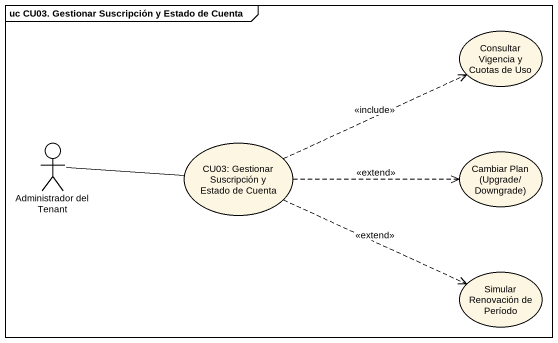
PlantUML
@startuml
mainframe uc CU03. Gestionar Suscripción y Estado de Cuenta
usecase "Consultar Vigencia y Cuotas de Uso" as Consultar_Vigencia_y_Cuotas
actor "Administrador del Tenant" as Administrador_del_Tenant
usecase "CU03: Gestionar Suscripción y Estado de Cuenta" as CU03_Gestionar_Suscripción
usecase "Cambiar Plan (Upgrade/Downgrade)" as Cambiar_Plan_Upgrade
usecase "Simular Renovación de Período" as Simular_Renovación_de
Administrador_del_Tenant -right- CU03_Gestionar_Suscripción
CU03_Gestionar_Suscripción .right.> Consultar_Vigencia_y_Cuotas : <<include>>
CU03_Gestionar_Suscripción .right.> Cambiar_Plan_Upgrade : <<extend>>
CU03_Gestionar_Suscripción .right.> Simular_Renovación_de : <<extend>>
@enduml
